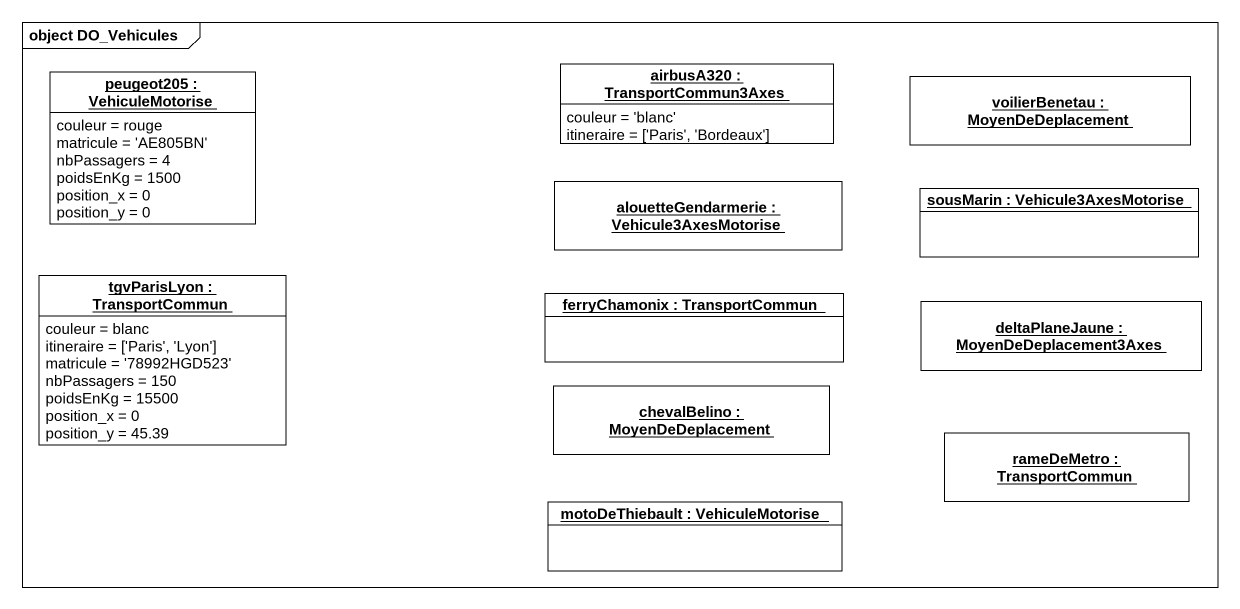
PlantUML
@startuml
mainframe object DO_Vehicules
hide circle
hide empty members
object "peugeot205 : VehiculeMotorise" as peugeot205 {
  couleur = rouge
  matricule = 'AE805BN'
  nbPassagers = 4
  poidsEnKg = 1500
  position_x = 0
  position_y = 0
}
object "airbusA320 : TransportCommun3Axes" as airbusA320 {
  couleur = 'blanc'
  itineraire = ['Paris', 'Bordeaux']
}
object "voilierBenetau : MoyenDeDeplacement" as voilierBenetau
object "alouetteGendarmerie : Vehicule3AxesMotorise" as alouetteGendarmerie
object "sousMarin : Vehicule3AxesMotorise" as sousMarin
object "tgvParisLyon : TransportCommun" as tgvParisLyon {
  couleur = blanc
  itineraire = ['Paris', 'Lyon']
  matricule = '78992HGD523'
  nbPassagers = 150
  poidsEnKg = 15500
  position_x = 0
  position_y = 45.39
}
object "ferryChamonix : TransportCommun" as ferryChamonix
object "deltaPlaneJaune : MoyenDeDeplacement3Axes" as deltaPlaneJaune
object "chevalBelino : MoyenDeDeplacement" as chevalBelino
object "rameDeMetro : TransportCommun" as rameDeMetro
object "motoDeThiebault : VehiculeMotorise" as motoDeThiebault
@enduml
